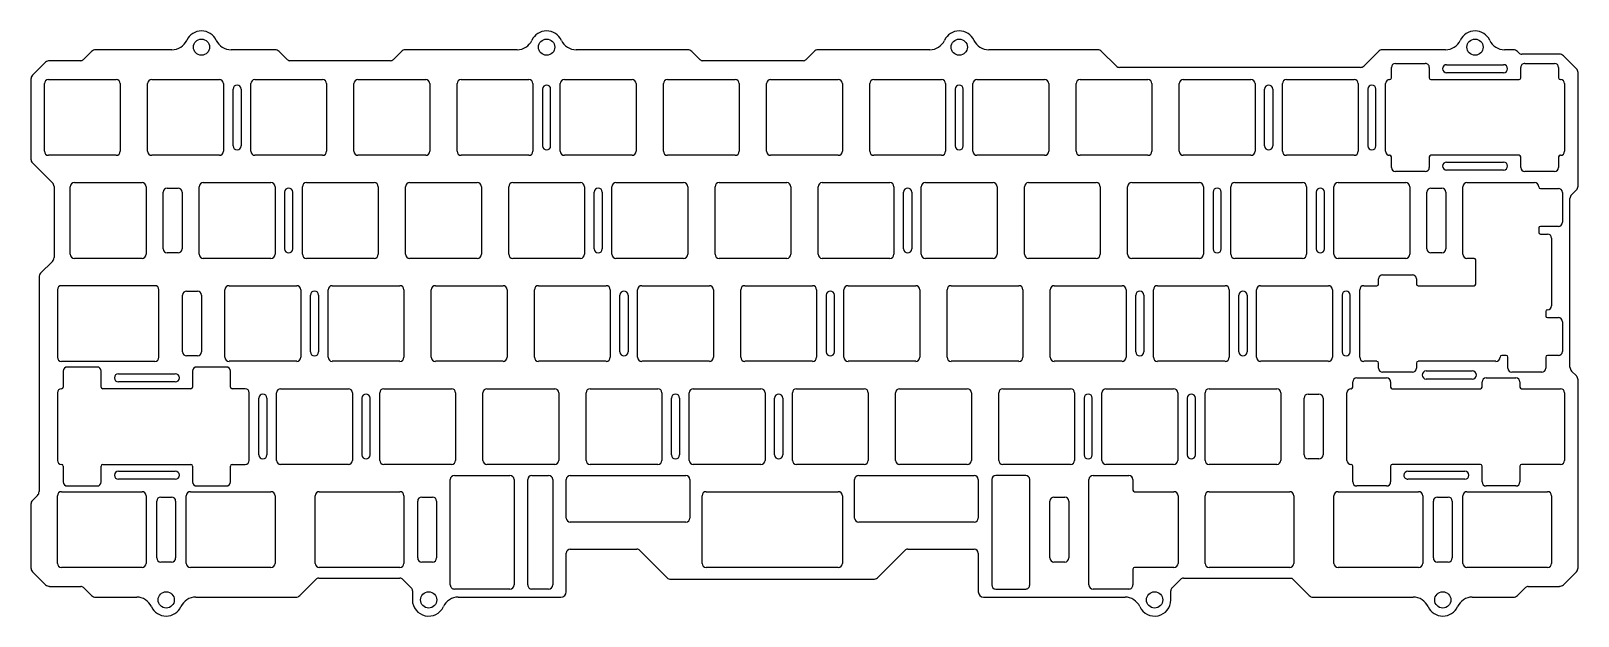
# Model space of a CAD drawing. Header units: millimetres. Extents: x 0 to 286, y -102 to 6.
import ezdxf

# ---------------------------------------------------------------- set-up
doc = ezdxf.new("R2010")
doc.units = ezdxf.units.MM
doc.header["$MEASUREMENT"] = 0

msp = doc.modelspace()

# ---------------------------------------------------------------- linework, layer by layer
for p, q in [((26.07, 2.97), (11.94, 2.97)), ((45.14, 2.97), (36.98, 2.97)), ((89.8, 2.97), (69.16, 2.97)), ((121.34, 2.97), (100.7, 2.97)), ((166, 2.97), (145.36, 2.97)), ((197.04, 2.97), (176.9, 2.97)), ((261.25, 2.97), (249.58, 2.97)), ((273.81, 2.97), (272.15, 2.97)), ((2.73, 0.68), (0.32, -1.73)), ((9.21, 0.97), (3.44, 0.97)), ((11.23, 2.68), (9.74, 1.19)), ((47.33, 1.19), (45.84, 2.68)), ((66.44, 0.97), (47.86, 0.97)), ((68.46, 2.68), (66.97, 1.19)), ((123.53, 1.19), (122.04, 2.68)), ((142.64, 0.97), (124.06, 0.97)), ((144.66, 2.68), (143.17, 1.19)), ((200.42, 0.01), (197.75, 2.68)), ((248.87, 2.68), (246.2, 0.01)), ((252.01, 0.47), (257.51, 0.47)), ((261.45, 0.23), (271.95, 0.23)), ((274.81, 2.39), (274.52, 2.68)), ((282.31, 2.17), (275.34, 2.17)), ((275.89, 0.47), (281.39, 0.47)), ((285.43, -0.53), (283.02, 1.88)), ((0.02, -2.44), (0.02, -17.21)), ((3.27, -2.53), (15.77, -2.53)), ((22.33, -2.53), (34.83, -2.53)), ((41.38, -2.53), (53.88, -2.53)), ((60.42, -2.53), (72.92, -2.53)), ((79.47, -2.53), (91.98, -2.53)), ((98.53, -2.53), (111.03, -2.53)), ((117.58, -2.53), (130.07, -2.53)), ((136.62, -2.53), (149.12, -2.53)), ((155.68, -2.53), (168.18, -2.53)), ((174.72, -2.53), (187.22, -2.53)), ((193.78, -2.53), (206.28, -2.53)), ((245.5, -0.28), (201.13, -0.28)), ((212.82, -2.53), (225.32, -2.53)), ((231.88, -2.53), (244.38, -2.53)), ((250.93, -2.53), (250.96, -2.53)), ((251.26, -2.23), (251.26, -0.28)), ((258.26, -0.28), (258.26, -2.23)), ((258.56, -2.53), (274.84, -2.53)), ((271.95, -1.27), (261.45, -1.27)), ((275.14, -2.23), (275.14, -0.28)), ((282.14, -0.28), (282.14, -2.23)), ((282.44, -2.53), (282.48, -2.53)), ((285.72, -22.21), (285.72, -1.24)), ((2.52, -15.78), (2.52, -3.28)), ((16.52, -3.28), (16.52, -15.78)), ((21.58, -15.78), (21.58, -3.28)), ((35.58, -3.28), (35.58, -15.78)), ((37.35, -14.78), (37.35, -4.28)), ((38.85, -4.28), (38.85, -14.78)), ((40.62, -15.78), (40.62, -3.28)), ((54.62, -3.28), (54.62, -15.78)), ((59.67, -15.78), (59.67, -3.28)), ((73.67, -3.28), (73.67, -15.78)), ((78.72, -15.78), (78.72, -3.28)), ((92.73, -3.28), (92.73, -15.78)), ((94.5, -4.28), (94.5, -14.78)), ((96, -14.78), (96, -4.28)), ((97.78, -15.78), (97.78, -3.28)), ((111.78, -3.28), (111.78, -15.78)), ((116.83, -15.78), (116.83, -3.28)), ((130.82, -3.28), (130.82, -15.78)), ((135.88, -15.78), (135.88, -3.28)), ((149.88, -3.28), (149.88, -15.78)), ((154.93, -15.78), (154.93, -3.28)), ((168.93, -3.28), (168.93, -15.78)), ((170.7, -4.28), (170.7, -14.78)), ((172.2, -14.78), (172.2, -4.28)), ((173.97, -15.78), (173.97, -3.28)), ((187.97, -3.28), (187.97, -15.78)), ((193.03, -15.78), (193.03, -3.28)), ((207.03, -3.28), (207.03, -15.78)), ((212.07, -15.78), (212.07, -3.28)), ((226.07, -3.28), (226.07, -15.78)), ((227.85, -14.78), (227.85, -4.28)), ((229.35, -4.28), (229.35, -14.78)), ((231.12, -15.78), (231.12, -3.28)), ((245.12, -3.28), (245.12, -15.78)), ((246.9, -4.28), (246.9, -14.78)), ((248.4, -14.78), (248.4, -4.28)), ((250.18, -15.78), (250.18, -3.28)), ((283.23, -3.28), (283.23, -15.78)), ((15.77, -16.53), (3.27, -16.53)), ((34.83, -16.53), (22.33, -16.53)), ((53.88, -16.53), (41.38, -16.53)), ((72.92, -16.53), (60.42, -16.53)), ((91.98, -16.53), (79.47, -16.53)), ((111.03, -16.53), (98.53, -16.53)), ((130.07, -16.53), (117.58, -16.53)), ((149.12, -16.53), (136.62, -16.53)), ((168.18, -16.53), (155.68, -16.53)), ((187.22, -16.53), (174.72, -16.53)), ((206.28, -16.53), (193.78, -16.53)), ((225.32, -16.53), (212.82, -16.53)), ((244.38, -16.53), (231.88, -16.53)), ((250.96, -16.53), (250.93, -16.53)), ((251.26, -18.77), (251.26, -16.82)), ((258.26, -16.82), (258.26, -18.77)), ((274.84, -16.53), (258.56, -16.53)), ((275.14, -18.77), (275.14, -16.82)), ((282.14, -16.82), (282.14, -18.77)), ((282.48, -16.53), (282.44, -16.53)), ((0.32, -17.92), (3.99, -21.59)), ((257.51, -19.52), (252.01, -19.52)), ((261.45, -17.77), (271.95, -17.77)), ((271.95, -19.27), (261.45, -19.27)), ((281.39, -19.52), (275.89, -19.52)), ((4.29, -22.3), (4.29, -35.45)), ((7.29, -34.83), (7.29, -22.33)), ((8.04, -21.58), (20.54, -21.58)), ((21.29, -22.33), (21.29, -34.83)), ((25.19, -22.58), (27.19, -22.58)), ((31.1, -34.83), (31.1, -22.33)), ((31.85, -21.58), (44.35, -21.58)), ((45.1, -22.33), (45.1, -34.83)), ((50.15, -34.83), (50.15, -22.33)), ((50.9, -21.58), (63.4, -21.58)), ((64.15, -22.33), (64.15, -34.83)), ((69.2, -34.83), (69.2, -22.33)), ((69.95, -21.58), (82.45, -21.58)), ((83.2, -22.33), (83.2, -34.83)), ((88.25, -34.83), (88.25, -22.33)), ((89, -21.58), (101.5, -21.58)), ((102.25, -22.33), (102.25, -34.83)), ((107.3, -34.83), (107.3, -22.33)), ((108.05, -21.58), (120.55, -21.58)), ((121.3, -22.33), (121.3, -34.83)), ((126.35, -34.83), (126.35, -22.33)), ((127.1, -21.58), (139.6, -21.58)), ((140.35, -22.33), (140.35, -34.83)), ((145.4, -34.83), (145.4, -22.33)), ((146.15, -21.58), (158.65, -21.58)), ((159.4, -22.33), (159.4, -34.83)), ((164.45, -34.83), (164.45, -22.33)), ((165.2, -21.58), (177.7, -21.58)), ((178.45, -22.33), (178.45, -34.83)), ((183.5, -34.83), (183.5, -22.33)), ((184.25, -21.58), (196.75, -21.58)), ((197.5, -22.33), (197.5, -34.83)), ((202.55, -34.83), (202.55, -22.33)), ((203.3, -21.58), (215.8, -21.58)), ((216.55, -22.33), (216.55, -34.83)), ((221.6, -34.83), (221.6, -22.33)), ((222.35, -21.58), (234.85, -21.58)), ((235.6, -22.33), (235.6, -34.83)), ((240.65, -34.83), (240.65, -22.33)), ((241.4, -21.58), (253.9, -21.58)), ((254.65, -22.33), (254.65, -34.83)), ((258.56, -22.58), (260.56, -22.58)), ((264.46, -34.83), (264.46, -22.33)), ((265.21, -21.58), (277.71, -21.58)), ((278.46, -22.33), (278.46, -22.36)), ((278.76, -22.66), (282.09, -22.66)), ((24.44, -33.83), (24.44, -23.33)), ((27.94, -23.33), (27.94, -33.83)), ((46.87, -23.33), (46.87, -33.83)), ((48.37, -33.83), (48.37, -23.33)), ((104.03, -33.83), (104.03, -23.33)), ((105.53, -23.33), (105.53, -33.83)), ((161.18, -33.83), (161.18, -23.33)), ((162.68, -23.33), (162.68, -33.83)), ((218.33, -23.33), (218.33, -33.83)), ((219.83, -33.83), (219.83, -23.33)), ((237.38, -23.33), (237.38, -33.83)), ((238.88, -33.83), (238.88, -23.33)), ((257.81, -33.83), (257.81, -23.33)), ((261.31, -23.33), (261.31, -33.83)), ((282.84, -23.41), (282.84, -28.91)), ((284.23, -55.71), (284.23, -24.54)), ((284.52, -23.83), (285.43, -22.92)), ((278.46, -29.96), (278.46, -30.8)), ((282.09, -29.66), (278.76, -29.66)), ((278.76, -31.1), (280.09, -31.1)), ((280.84, -31.85), (280.84, -44.35)), ((3.99, -36.16), (1.82, -38.33)), ((20.54, -35.58), (8.04, -35.58)), ((27.19, -34.58), (25.19, -34.58)), ((44.35, -35.58), (31.85, -35.58)), ((63.4, -35.58), (50.9, -35.58)), ((82.45, -35.58), (69.95, -35.58)), ((101.5, -35.58), (89, -35.58)), ((120.55, -35.58), (108.05, -35.58)), ((139.6, -35.58), (127.1, -35.58)), ((158.65, -35.58), (146.15, -35.58)), ((177.7, -35.58), (165.2, -35.58)), ((196.75, -35.58), (184.25, -35.58)), ((215.8, -35.58), (203.3, -35.58)), ((234.85, -35.58), (222.35, -35.58)), ((253.9, -35.58), (241.4, -35.58)), ((260.56, -34.58), (258.56, -34.58)), ((266.54, -35.58), (265.21, -35.58)), ((266.84, -40.33), (266.84, -35.88)), ((1.53, -39.04), (1.53, -78.71)), ((248.88, -40.33), (248.88, -39.38)), ((249.63, -38.63), (255.13, -38.63)), ((255.88, -39.38), (255.88, -40.33)), ((4.91, -41.38), (4.91, -53.88)), ((22.92, -40.63), (5.66, -40.63)), ((23.67, -53.88), (23.67, -41.38)), ((28.02, -52.88), (28.02, -42.38)), ((28.77, -41.63), (30.77, -41.63)), ((31.52, -42.38), (31.52, -52.88)), ((35.86, -53.88), (35.86, -41.38)), ((36.61, -40.63), (49.11, -40.63)), ((49.86, -41.38), (49.86, -53.88)), ((51.64, -52.88), (51.64, -42.38)), ((53.14, -42.38), (53.14, -52.88)), ((54.91, -53.88), (54.91, -41.38)), ((55.66, -40.63), (68.16, -40.63)), ((68.91, -41.38), (68.91, -53.88)), ((73.96, -53.88), (73.96, -41.38)), ((74.71, -40.63), (87.21, -40.63)), ((87.96, -41.38), (87.96, -53.88)), ((93.01, -53.88), (93.01, -41.38)), ((93.76, -40.63), (106.26, -40.63)), ((107.01, -41.38), (107.01, -53.88)), ((108.79, -52.88), (108.79, -42.38)), ((110.29, -42.38), (110.29, -52.88)), ((112.06, -53.88), (112.06, -41.38)), ((112.81, -40.63), (125.31, -40.63)), ((126.06, -41.38), (126.06, -53.88)), ((131.11, -53.88), (131.11, -41.38)), ((131.86, -40.63), (144.36, -40.63)), ((145.11, -41.38), (145.11, -53.88)), ((146.89, -42.38), (146.89, -52.88)), ((148.39, -52.88), (148.39, -42.38)), ((150.16, -53.88), (150.16, -41.38)), ((150.91, -40.63), (163.41, -40.63)), ((164.16, -41.38), (164.16, -53.88)), ((169.21, -53.88), (169.21, -41.38)), ((169.96, -40.63), (182.46, -40.63)), ((183.21, -41.38), (183.21, -53.88)), ((188.26, -53.88), (188.26, -41.38)), ((189.01, -40.63), (201.51, -40.63)), ((202.26, -41.38), (202.26, -53.88)), ((204.04, -52.88), (204.04, -42.38)), ((205.54, -42.38), (205.54, -52.88)), ((207.31, -53.88), (207.31, -41.38)), ((208.06, -40.63), (220.56, -40.63)), ((221.31, -41.38), (221.31, -53.88)), ((223.09, -52.88), (223.09, -42.38)), ((224.59, -42.38), (224.59, -52.88)), ((226.36, -53.88), (226.36, -41.38)), ((227.11, -40.63), (239.61, -40.63)), ((240.36, -41.38), (240.36, -53.88)), ((242.14, -42.38), (242.14, -52.88)), ((243.64, -52.88), (243.64, -42.38)), ((245.41, -53.88), (245.41, -41.38)), ((246.16, -40.63), (248.58, -40.63)), ((256.18, -40.63), (266.54, -40.63)), ((279.76, -45.4), (279.76, -46.24)), ((280.09, -45.1), (280.06, -45.1)), ((280.06, -46.54), (282.09, -46.54)), ((282.84, -47.29), (282.84, -52.79)), ((30.77, -53.63), (28.77, -53.63)), ((271.32, -53.84), (271.32, -53.88)), ((272.46, -53.54), (271.62, -53.54)), ((272.76, -55.88), (272.76, -53.84)), ((279.76, -53.84), (279.76, -55.88)), ((282.09, -53.54), (280.06, -53.54)), ((5.66, -54.62), (22.92, -54.62)), ((5.99, -56.42), (5.99, -59.38)), ((12.24, -55.67), (6.74, -55.67)), ((12.99, -59.38), (12.99, -56.42)), ((16.18, -56.92), (26.68, -56.92)), ((29.87, -56.42), (29.87, -59.38)), ((36.12, -55.67), (30.62, -55.67)), ((49.11, -54.62), (36.61, -54.62)), ((36.87, -59.38), (36.87, -56.42)), ((68.16, -54.62), (55.66, -54.62)), ((87.21, -54.62), (74.71, -54.62)), ((106.26, -54.62), (93.76, -54.62)), ((125.31, -54.62), (112.81, -54.62)), ((144.36, -54.62), (131.86, -54.62)), ((163.41, -54.62), (150.91, -54.62)), ((182.46, -54.62), (169.96, -54.62)), ((201.51, -54.62), (189.01, -54.62)), ((220.56, -54.62), (208.06, -54.62)), ((239.61, -54.62), (227.11, -54.62)), ((248.58, -54.62), (246.16, -54.62)), ((248.88, -55.88), (248.88, -54.93)), ((255.13, -56.63), (249.63, -56.63)), ((255.88, -54.93), (255.88, -55.88)), ((270.57, -54.62), (256.18, -54.62)), ((257.69, -56.4), (266.19, -56.4)), ((279.01, -56.63), (273.51, -56.63)), ((285.43, -57.33), (284.52, -56.42)), ((5.69, -59.68), (5.66, -59.68)), ((29.57, -59.68), (13.29, -59.68)), ((26.68, -58.43), (16.18, -58.43)), ((39.59, -59.68), (37.17, -59.68)), ((46.14, -59.68), (58.64, -59.68)), ((65.19, -59.68), (77.69, -59.68)), ((84.24, -59.68), (96.74, -59.68)), ((103.29, -59.68), (115.79, -59.68)), ((122.34, -59.68), (134.84, -59.68)), ((141.39, -59.68), (153.89, -59.68)), ((160.44, -59.68), (172.94, -59.68)), ((179.49, -59.68), (191.99, -59.68)), ((198.54, -59.68), (211.04, -59.68)), ((217.59, -59.68), (230.09, -59.68)), ((243.78, -59.68), (243.82, -59.68)), ((244.12, -59.38), (244.12, -58.43)), ((244.87, -57.67), (250.37, -57.67)), ((251.12, -58.43), (251.12, -59.38)), ((251.42, -59.68), (267.69, -59.68)), ((266.19, -57.9), (257.69, -57.9)), ((267.99, -59.38), (267.99, -58.43)), ((268.74, -57.67), (274.24, -57.67)), ((274.99, -58.43), (274.99, -59.38)), ((275.29, -59.68), (282.48, -59.68)), ((285.72, -92.81), (285.72, -58.04)), ((4.91, -60.43), (4.91, -72.93)), ((40.34, -72.93), (40.34, -60.43)), ((42.11, -71.92), (42.11, -61.42)), ((43.61, -61.42), (43.61, -71.92)), ((45.39, -72.93), (45.39, -60.43)), ((59.39, -60.43), (59.39, -72.93)), ((61.16, -61.42), (61.16, -71.92)), ((62.66, -71.92), (62.66, -61.42)), ((64.44, -72.93), (64.44, -60.43)), ((78.44, -60.43), (78.44, -72.93)), ((83.49, -72.93), (83.49, -60.43)), ((97.49, -60.43), (97.49, -72.93)), ((102.54, -72.93), (102.54, -60.43)), ((116.54, -60.43), (116.54, -72.93)), ((118.31, -71.92), (118.31, -61.42)), ((119.81, -61.42), (119.81, -71.92)), ((121.59, -72.93), (121.59, -60.43)), ((135.59, -60.43), (135.59, -72.93)), ((137.36, -71.92), (137.36, -61.42)), ((138.86, -61.42), (138.86, -71.92)), ((140.64, -72.93), (140.64, -60.43)), ((154.64, -60.43), (154.64, -72.93)), ((159.69, -72.93), (159.69, -60.43)), ((173.69, -60.43), (173.69, -72.93)), ((178.74, -72.93), (178.74, -60.43)), ((192.74, -60.43), (192.74, -72.93)), ((194.51, -61.42), (194.51, -71.92)), ((196.01, -71.92), (196.01, -61.42)), ((197.79, -72.93), (197.79, -60.43)), ((211.79, -60.43), (211.79, -72.93)), ((213.56, -61.42), (213.56, -71.92)), ((215.06, -71.92), (215.06, -61.42)), ((216.84, -72.93), (216.84, -60.43)), ((230.84, -60.43), (230.84, -72.93)), ((235.13, -71.92), (235.13, -61.42)), ((235.88, -60.67), (237.88, -60.67)), ((238.63, -61.42), (238.63, -71.92)), ((243.03, -72.93), (243.03, -60.43)), ((283.23, -60.43), (283.23, -72.93)), ((5.66, -73.68), (5.69, -73.68)), ((5.99, -73.98), (5.99, -76.92)), ((12.99, -76.92), (12.99, -73.98)), ((13.29, -73.68), (29.57, -73.68)), ((29.87, -73.98), (29.87, -76.92)), ((36.87, -76.92), (36.87, -73.98)), ((37.17, -73.68), (39.59, -73.68)), ((58.64, -73.68), (46.14, -73.68)), ((77.69, -73.68), (65.19, -73.68)), ((96.74, -73.68), (84.24, -73.68)), ((115.79, -73.68), (103.29, -73.68)), ((134.84, -73.68), (122.34, -73.68)), ((153.89, -73.68), (141.39, -73.68)), ((172.94, -73.68), (160.44, -73.68)), ((191.99, -73.68), (179.49, -73.68)), ((211.04, -73.68), (198.54, -73.68)), ((230.09, -73.68), (217.59, -73.68)), ((237.88, -72.67), (235.88, -72.67)), ((243.82, -73.68), (243.78, -73.68)), ((244.12, -76.92), (244.12, -73.98)), ((251.12, -73.98), (251.12, -76.92)), ((267.69, -73.68), (251.42, -73.68)), ((267.99, -76.92), (267.99, -73.98)), ((274.99, -73.98), (274.99, -76.92)), ((282.48, -73.68), (275.29, -73.68)), ((16.18, -74.92), (26.68, -74.92)), ((26.68, -76.42), (16.18, -76.42)), ((77.47, -95.97), (77.47, -76.48)), ((78.22, -75.73), (88.49, -75.73)), ((89.24, -76.48), (89.24, -95.97)), ((91.76, -95.97), (91.76, -76.48)), ((92.51, -75.73), (95.63, -75.73)), ((96.38, -76.48), (96.38, -95.97)), ((98.88, -83.6), (98.88, -76.48)), ((99.63, -75.73), (120.97, -75.73)), ((121.72, -76.48), (121.72, -83.6)), ((152.13, -83.6), (152.13, -76.48)), ((152.88, -75.73), (174.21, -75.73)), ((174.96, -76.48), (174.96, -83.6)), ((177.46, -76.48), (177.46, -95.97)), ((183.72, -75.73), (178.21, -75.73)), ((184.47, -95.97), (184.47, -76.48)), ((195.41, -95.97), (195.41, -76.48)), ((196.16, -75.73), (202.78, -75.73)), ((203.53, -76.48), (203.53, -78.42)), ((253.56, -75.68), (253.56, -75.68)), ((254.31, -74.92), (264.81, -74.92)), ((264.81, -76.43), (254.31, -76.43)), ((265.56, -75.68), (265.56, -75.68)), ((1.23, -79.42), (0.32, -80.33)), ((4.91, -91.98), (4.91, -79.47)), ((5.66, -78.73), (20.54, -78.73)), ((6.74, -77.67), (12.24, -77.67)), ((21.29, -79.47), (21.29, -91.98)), ((24, -79.73), (26, -79.73)), ((28.72, -91.98), (28.72, -79.47)), ((29.47, -78.73), (44.35, -78.73)), ((30.62, -77.67), (36.12, -77.67)), ((45.1, -79.47), (45.1, -91.98)), ((52.53, -91.98), (52.53, -79.47)), ((53.28, -78.73), (68.16, -78.73)), ((68.91, -79.47), (68.91, -91.98)), ((72.19, -79.73), (74.19, -79.73)), ((123.97, -91.98), (123.97, -79.47)), ((124.72, -78.73), (149.12, -78.73)), ((149.88, -79.47), (149.88, -91.98)), ((188.94, -79.73), (190.94, -79.73)), ((203.82, -78.73), (208.91, -78.73)), ((208.91, -78.73), (211.1, -78.73)), ((211.85, -79.47), (211.85, -91.98)), ((216.84, -91.98), (216.84, -79.47)), ((217.59, -78.73), (232.47, -78.73)), ((233.22, -79.47), (233.22, -91.98)), ((240.65, -91.98), (240.65, -79.47)), ((241.4, -78.73), (256.28, -78.73)), ((250.37, -77.67), (244.87, -77.67)), ((257.03, -79.47), (257.03, -91.98)), ((259.75, -79.73), (261.75, -79.73)), ((264.46, -91.98), (264.46, -79.47)), ((265.21, -78.73), (280.09, -78.73)), ((274.24, -77.67), (268.74, -77.67)), ((280.84, -79.47), (280.84, -91.98)), ((0.02, -81.04), (0.02, -92.81)), ((23.25, -90.98), (23.25, -80.48)), ((26.75, -80.48), (26.75, -90.98)), ((71.44, -90.98), (71.44, -80.48)), ((74.94, -80.48), (74.94, -90.98)), ((188.19, -90.98), (188.19, -80.48)), ((191.69, -80.48), (191.69, -90.98)), ((259, -90.98), (259, -80.48)), ((262.5, -80.48), (262.5, -90.98)), ((120.97, -84.35), (99.63, -84.35)), ((174.21, -84.35), (152.88, -84.35)), ((98.88, -97.23), (98.88, -90.1)), ((99.63, -89.35), (111.92, -89.35)), ((112.45, -89.57), (117.51, -94.63)), ((156.34, -94.63), (161.4, -89.57)), ((161.93, -89.35), (174.21, -89.35)), ((174.96, -90.1), (174.96, -97.23)), ((0.32, -93.52), (2.73, -95.93)), ((20.54, -92.73), (5.66, -92.73)), ((26, -91.73), (24, -91.73)), ((44.35, -92.73), (29.47, -92.73)), ((68.16, -92.73), (53.28, -92.73)), ((74.19, -91.73), (72.19, -91.73)), ((149.12, -92.73), (124.72, -92.73)), ((190.94, -91.73), (188.94, -91.73)), ((203.53, -93.03), (203.53, -95.97)), ((211.1, -92.73), (203.82, -92.73)), ((232.47, -92.73), (217.59, -92.73)), ((256.28, -92.73), (241.4, -92.73)), ((261.75, -91.73), (259.75, -91.73)), ((280.09, -92.73), (265.21, -92.73)), ((283.02, -95.93), (285.43, -93.52)), ((3.44, -96.23), (9.21, -96.23)), ((9.74, -96.44), (11.23, -97.93)), ((49.67, -97.93), (52.65, -94.94)), ((53.18, -94.73), (68.16, -94.73)), ((68.69, -94.94), (70.25, -96.51)), ((70.47, -97.04), (70.47, -98.73)), ((88.49, -96.72), (78.22, -96.72)), ((95.63, -96.72), (92.51, -96.72)), ((118.21, -94.92), (155.63, -94.92)), ((178.21, -96.72), (183.72, -96.72)), ((202.77, -96.72), (196.16, -96.72)), ((210.52, -98.73), (210.52, -97.04)), ((210.74, -96.51), (212.31, -94.94)), ((212.84, -94.73), (232.87, -94.73)), ((232.87, -94.73), (236.08, -97.93)), ((274.52, -97.93), (276.01, -96.44)), ((276.54, -96.23), (282.31, -96.23)), ((11.94, -98.23), (19.55, -98.23)), ((30.46, -98.23), (48.96, -98.23)), ((78.92, -98.23), (97.88, -98.23)), ((175.96, -98.23), (202.07, -98.23)), ((236.78, -98.23), (255.29, -98.23)), ((266.2, -98.23), (273.81, -98.23))]:
    msp.add_line(p, q)
for centre in [(31.52, 3.47), (95.25, 3.47), (171.45, 3.47), (266.7, 3.47), (25, -98.73), (73.47, -98.73), (207.53, -98.73), (260.75, -98.73)]:
    msp.add_circle(centre, 1.5)
for centre, radius, start, end in [((31.52, 3.47), 3, 24.6243, 155.3757), ((95.25, 3.47), 3, 24.6243, 155.3757), ((171.45, 3.47), 3, 24.6243, 155.3757), ((266.7, 3.47), 3, 24.6243, 155.3757), ((11.94, 1.97), 1, 90, 135), ((26.07, 5.98), 3, 270, 335.3757), ((36.98, 5.98), 3, 204.6243, 270), ((45.14, 1.97), 1, 45, 90), ((69.16, 1.97), 1, 90, 135), ((89.8, 5.98), 3, 270, 335.3757), ((100.7, 5.98), 3, 204.6243, 270), ((121.34, 1.97), 1, 45, 90), ((145.36, 1.97), 1, 90, 135), ((166, 5.98), 3, 270, 335.3757), ((176.9, 5.98), 3, 204.6243, 270), ((197.04, 1.97), 1, 45, 90), ((249.58, 1.97), 1, 90, 135), ((261.25, 5.98), 3, 270, 335.3757), ((272.15, 5.98), 3, 204.6243, 270), ((273.81, 1.97), 1, 45, 90), ((3.44, -0.03), 1, 90, 135), ((9.21, 1.72), 0.75, 270, 315), ((47.86, 1.72), 0.75, 225, 270), ((66.44, 1.72), 0.75, 270, 315), ((124.06, 1.72), 0.75, 225, 270), ((142.64, 1.72), 0.75, 270, 315), ((201.13, 0.72), 1, 225, 270), ((245.5, 0.72), 1, 270, 315), ((252.01, -0.28), 0.75, 90.0112, 180), ((257.51, -0.28), 0.75, 0, 90.0112), ((261.45, -0.52), 0.75, 90, 270), ((271.95, -0.52), 0.75, 270, 90), ((275.34, 2.92), 0.75, 225, 270), ((275.89, -0.28), 0.75, 89.9751, 180), ((281.39, -0.28), 0.75, 360, 89.9751), ((282.31, 1.18), 1, 45, 90), ((1.02, -2.44), 1, 135, 180), ((3.27, -3.28), 0.75, 90, 180), ((15.77, -3.28), 0.75, 0, 90), ((22.33, -3.28), 0.75, 90, 180), ((34.83, -3.28), 0.75, 0, 90), ((41.38, -3.28), 0.75, 90, 180), ((53.88, -3.28), 0.75, 360, 90), ((60.42, -3.28), 0.75, 90, 180), ((72.92, -3.28), 0.75, 360, 90), ((79.47, -3.28), 0.75, 90, 180), ((91.98, -3.28), 0.75, 0, 90), ((98.53, -3.28), 0.75, 90, 180), ((111.03, -3.28), 0.75, 360, 90), ((117.58, -3.28), 0.75, 90, 180), ((130.07, -3.28), 0.75, 0, 90), ((136.62, -3.28), 0.75, 90, 180), ((149.12, -3.28), 0.75, 0, 90), ((155.68, -3.28), 0.75, 90, 180), ((168.18, -3.28), 0.75, 0, 90), ((174.72, -3.28), 0.75, 90, 180), ((187.22, -3.28), 0.75, 0, 90), ((193.78, -3.28), 0.75, 90, 180), ((206.28, -3.28), 0.75, 0, 90), ((212.82, -3.28), 0.75, 90, 180), ((225.32, -3.28), 0.75, 0, 90), ((231.88, -3.28), 0.75, 90, 180), ((244.38, -3.28), 0.75, 0, 90), ((250.93, -3.28), 0.75, 90, 180), ((250.96, -2.23), 0.3, 270, 360), ((258.56, -2.23), 0.3, 180, 270), ((274.84, -2.23), 0.3, 270, 0), ((282.44, -2.23), 0.3, 180, 270), ((282.48, -3.28), 0.75, 360, 90), ((284.72, -1.24), 1, 0, 45), ((38.1, -4.28), 0.75, 0, 180), ((95.25, -4.28), 0.75, 0, 180), ((171.45, -4.28), 0.75, 0, 180), ((228.6, -4.28), 0.75, 0, 180), ((247.65, -4.28), 0.75, 360, 180), ((3.27, -15.78), 0.75, 180, 270), ((15.77, -15.78), 0.75, 270, 0), ((22.33, -15.78), 0.75, 180, 270), ((34.83, -15.78), 0.75, 270, 360), ((38.1, -14.78), 0.75, 180, 0), ((41.38, -15.78), 0.75, 180, 270), ((53.88, -15.78), 0.75, 270, 0), ((60.42, -15.78), 0.75, 180, 270), ((72.92, -15.78), 0.75, 270, 0), ((79.47, -15.78), 0.75, 180, 270), ((91.98, -15.78), 0.75, 270, 0), ((95.25, -14.78), 0.75, 180, 0), ((98.53, -15.78), 0.75, 180, 270), ((111.03, -15.78), 0.75, 270, 0), ((117.58, -15.78), 0.75, 180, 270), ((130.07, -15.78), 0.75, 270, 0), ((136.62, -15.78), 0.75, 180, 270), ((149.12, -15.78), 0.75, 270, 0), ((155.68, -15.78), 0.75, 180, 270), ((168.18, -15.78), 0.75, 270, 0), ((171.45, -14.78), 0.75, 180, 0), ((174.72, -15.78), 0.75, 180, 270), ((187.22, -15.78), 0.75, 270, 0), ((193.78, -15.78), 0.75, 180, 270), ((206.28, -15.78), 0.75, 270, 0), ((212.82, -15.78), 0.75, 180, 270), ((225.32, -15.78), 0.75, 270, 0), ((228.6, -14.78), 0.75, 180, 0), ((231.88, -15.78), 0.75, 180, 270), ((244.38, -15.78), 0.75, 270, 0), ((247.65, -14.78), 0.75, 180, 0), ((250.93, -15.78), 0.75, 180, 270), ((250.96, -16.82), 0.3, 0, 90), ((258.56, -16.82), 0.3, 90, 180), ((274.84, -16.82), 0.3, 360, 90), ((282.44, -16.82), 0.3, 90, 180), ((282.48, -15.78), 0.75, 270, 0), ((1.02, -17.21), 1, 180, 225), ((252.01, -18.77), 0.75, 180, 270), ((257.51, -18.77), 0.75, 270, 0), ((261.45, -18.52), 0.75, 90, 270), ((271.95, -18.52), 0.75, 270, 90), ((275.89, -18.77), 0.75, 180, 270), ((281.39, -18.77), 0.75, 270, 0), ((3.29, -22.3), 1, 0, 45), ((8.04, -22.33), 0.75, 90, 180), ((20.54, -22.33), 0.75, 0, 90), ((25.19, -23.33), 0.75, 90, 180), ((27.19, -23.33), 0.75, 0, 90), ((31.85, -22.33), 0.75, 90, 180), ((44.35, -22.33), 0.75, 0, 90), ((47.62, -23.33), 0.75, 0, 180), ((50.9, -22.33), 0.75, 90, 180), ((63.4, -22.33), 0.75, 0, 90), ((69.95, -22.33), 0.75, 90, 180), ((82.45, -22.33), 0.75, 360, 90), ((89, -22.33), 0.75, 90, 180), ((101.5, -22.33), 0.75, 360, 90), ((104.78, -23.33), 0.75, 0, 180), ((108.05, -22.33), 0.75, 90, 180), ((120.55, -22.33), 0.75, 0, 90), ((127.1, -22.33), 0.75, 90, 180), ((139.6, -22.33), 0.75, 360, 90), ((146.15, -22.33), 0.75, 90, 180), ((158.65, -22.33), 0.75, 360, 90), ((161.93, -23.33), 0.75, 360, 180), ((165.2, -22.33), 0.75, 90, 180), ((177.7, -22.33), 0.75, 0, 90), ((184.25, -22.33), 0.75, 90, 180), ((196.75, -22.33), 0.75, 360, 90), ((203.3, -22.33), 0.75, 90, 180), ((215.8, -22.33), 0.75, 0, 90), ((219.08, -23.33), 0.75, 360, 180), ((222.35, -22.33), 0.75, 90, 180), ((234.85, -22.33), 0.75, 0, 90), ((238.13, -23.33), 0.75, 360, 180), ((241.4, -22.33), 0.75, 90, 180), ((253.9, -22.33), 0.75, 0, 90), ((258.56, -23.33), 0.75, 90, 180), ((260.56, -23.33), 0.75, 0, 90), ((265.21, -22.33), 0.75, 90, 180), ((277.71, -22.33), 0.75, 0, 90), ((278.76, -22.36), 0.3, 180, 270), ((282.09, -23.41), 0.75, 0, 90), ((284.72, -22.21), 1, 315, 360), ((285.23, -24.54), 1, 135, 180), ((278.76, -29.96), 0.3, 90, 180), ((278.76, -30.8), 0.3, 180, 270), ((280.09, -31.85), 0.75, 0, 90), ((282.09, -28.91), 0.75, 270, 0), ((25.19, -33.83), 0.75, 180, 270), ((27.19, -33.83), 0.75, 270, 0), ((47.62, -33.83), 0.75, 180, 0), ((104.78, -33.83), 0.75, 180, 0), ((161.93, -33.83), 0.75, 180, 0), ((219.08, -33.83), 0.75, 180, 0), ((238.13, -33.83), 0.75, 180, 0), ((258.56, -33.83), 0.75, 180, 270), ((260.56, -33.83), 0.75, 270, 0), ((3.29, -35.45), 1, 315, 360), ((8.04, -34.83), 0.75, 180, 270), ((20.54, -34.83), 0.75, 270, 0), ((31.85, -34.83), 0.75, 180, 270), ((44.35, -34.83), 0.75, 270, 0), ((50.9, -34.83), 0.75, 180, 270), ((63.4, -34.83), 0.75, 270, 360), ((69.95, -34.83), 0.75, 180, 270), ((82.45, -34.83), 0.75, 270, 0), ((89, -34.83), 0.75, 180, 270), ((101.5, -34.83), 0.75, 270, 0), ((108.05, -34.83), 0.75, 180, 270), ((120.55, -34.83), 0.75, 270, 360), ((127.1, -34.83), 0.75, 180, 270), ((139.6, -34.83), 0.75, 270, 0), ((146.15, -34.83), 0.75, 180, 270), ((158.65, -34.83), 0.75, 270, 0), ((165.2, -34.83), 0.75, 180, 270), ((177.7, -34.83), 0.75, 270, 0), ((184.25, -34.83), 0.75, 180, 270), ((196.75, -34.83), 0.75, 270, 0), ((203.3, -34.83), 0.75, 180, 270), ((215.8, -34.83), 0.75, 270, 0), ((222.35, -34.83), 0.75, 180, 270), ((234.85, -34.83), 0.75, 270, 0), ((241.4, -34.83), 0.75, 180, 270), ((253.9, -34.83), 0.75, 270, 0), ((265.21, -34.83), 0.75, 180, 270), ((266.54, -35.88), 0.3, 360, 90), ((2.52, -39.04), 1, 135, 180), ((249.63, -39.38), 0.75, 90, 180), ((255.13, -39.38), 0.75, 0, 90), ((5.66, -41.38), 0.75, 90, 180), ((22.92, -41.38), 0.75, 0, 90), ((28.77, -42.38), 0.75, 90, 180), ((30.77, -42.38), 0.75, 360, 90), ((36.61, -41.38), 0.75, 90, 180), ((49.11, -41.38), 0.75, 0, 90), ((52.39, -42.38), 0.75, 0, 180), ((55.66, -41.38), 0.75, 90, 180), ((68.16, -41.38), 0.75, 0, 90), ((74.71, -41.38), 0.75, 90, 180), ((87.21, -41.38), 0.75, 0, 90), ((93.76, -41.38), 0.75, 90, 180), ((106.26, -41.38), 0.75, 0, 90), ((109.54, -42.38), 0.75, 0, 180), ((112.81, -41.38), 0.75, 90, 180), ((125.31, -41.38), 0.75, 0, 90), ((131.86, -41.38), 0.75, 90, 180), ((144.36, -41.38), 0.75, 360, 90), ((147.64, -42.38), 0.75, 360, 180), ((150.91, -41.38), 0.75, 90, 180), ((163.41, -41.38), 0.75, 0, 90), ((169.96, -41.38), 0.75, 90, 180), ((182.46, -41.38), 0.75, 0, 90), ((189.01, -41.38), 0.75, 90, 180), ((201.51, -41.38), 0.75, 0, 90), ((204.79, -42.38), 0.75, 0, 180), ((208.06, -41.38), 0.75, 90, 180), ((220.56, -41.38), 0.75, 360, 90), ((223.84, -42.38), 0.75, 0, 180), ((227.11, -41.38), 0.75, 90, 180), ((239.61, -41.38), 0.75, 360, 90), ((242.89, -42.38), 0.75, 0, 180), ((246.16, -41.38), 0.75, 90, 180), ((248.58, -40.33), 0.3, 270, 360), ((256.18, -40.33), 0.3, 180, 270), ((266.54, -40.33), 0.3, 270, 0), ((280.06, -45.4), 0.3, 90, 180), ((280.09, -44.35), 0.75, 270, 360), ((280.06, -46.24), 0.3, 180, 270), ((282.09, -47.29), 0.75, 0, 90), ((5.66, -53.88), 0.75, 180, 270), ((22.92, -53.88), 0.75, 270, 0), ((28.77, -52.88), 0.75, 180, 270), ((30.77, -52.88), 0.75, 270, 0), ((36.61, -53.88), 0.75, 180, 270), ((49.11, -53.88), 0.75, 270, 0), ((52.39, -52.88), 0.75, 180, 0), ((55.66, -53.88), 0.75, 180, 270), ((68.16, -53.88), 0.75, 270, 0), ((74.71, -53.88), 0.75, 180, 270), ((87.21, -53.88), 0.75, 270, 0), ((93.76, -53.88), 0.75, 180, 270), ((106.26, -53.88), 0.75, 270, 0), ((109.54, -52.88), 0.75, 180, 0), ((112.81, -53.88), 0.75, 180, 270), ((125.31, -53.88), 0.75, 270, 360), ((131.86, -53.88), 0.75, 180, 270), ((144.36, -53.88), 0.75, 270, 0), ((147.64, -52.88), 0.75, 180, 360), ((150.91, -53.88), 0.75, 180, 270), ((163.41, -53.88), 0.75, 270, 0), ((169.96, -53.88), 0.75, 180, 270), ((182.46, -53.88), 0.75, 270, 0), ((189.01, -53.88), 0.75, 180, 270), ((201.51, -53.88), 0.75, 270, 0), ((204.79, -52.88), 0.75, 180, 0), ((208.06, -53.88), 0.75, 180, 270), ((220.56, -53.88), 0.75, 270, 0), ((223.84, -52.88), 0.75, 180, 0), ((227.11, -53.88), 0.75, 180, 270), ((239.61, -53.88), 0.75, 270, 0), ((242.89, -52.88), 0.75, 180, 360), ((246.16, -53.88), 0.75, 180, 270), ((270.57, -53.88), 0.75, 270, 0), ((271.62, -53.84), 0.3, 90, 180), ((272.46, -53.84), 0.3, 0, 90), ((280.06, -53.84), 0.3, 90, 180), ((282.09, -52.79), 0.75, 270, 0), ((6.74, -56.42), 0.75, 90, 180), ((12.24, -56.42), 0.75, 0, 90), ((16.18, -57.67), 0.75, 90, 270), ((26.68, -57.67), 0.75, 270, 90), ((30.62, -56.42), 0.75, 90, 180), ((36.12, -56.42), 0.75, 0, 90), ((248.58, -54.93), 0.3, 0, 90), ((249.63, -55.88), 0.75, 180, 270), ((255.13, -55.88), 0.75, 270, 0), ((256.18, -54.93), 0.3, 90, 180), ((257.69, -57.15), 0.75, 90, 270), ((266.19, -57.15), 0.75, 270, 90), ((273.51, -55.88), 0.75, 180, 270), ((279.01, -55.88), 0.75, 270, 0), ((285.23, -55.71), 1, 180, 225), ((5.66, -60.43), 0.75, 90, 180), ((5.69, -59.38), 0.3, 270, 0), ((13.29, -59.38), 0.3, 180, 270), ((29.57, -59.38), 0.3, 270, 0), ((37.17, -59.38), 0.3, 180, 270), ((39.59, -60.43), 0.75, 0, 90), ((46.14, -60.43), 0.75, 90, 180), ((58.64, -60.43), 0.75, 0, 90), ((65.19, -60.43), 0.75, 90, 180), ((77.69, -60.43), 0.75, 0, 90), ((84.24, -60.43), 0.75, 90, 180), ((96.74, -60.43), 0.75, 0, 90), ((103.29, -60.43), 0.75, 90, 180), ((115.79, -60.43), 0.75, 0, 90), ((122.34, -60.43), 0.75, 90, 180), ((134.84, -60.43), 0.75, 360, 90), ((141.39, -60.43), 0.75, 90, 180), ((153.89, -60.43), 0.75, 0, 90), ((160.44, -60.43), 0.75, 90, 180), ((172.94, -60.43), 0.75, 0, 90), ((179.49, -60.43), 0.75, 90, 180), ((191.99, -60.43), 0.75, 0, 90), ((198.54, -60.43), 0.75, 90, 180), ((211.04, -60.43), 0.75, 0, 90), ((217.59, -60.43), 0.75, 90, 180), ((230.09, -60.43), 0.75, 0, 90), ((243.78, -60.43), 0.75, 90, 180), ((243.82, -59.38), 0.3, 270, 360), ((244.87, -58.43), 0.75, 90, 180), ((250.37, -58.43), 0.75, 0, 90), ((251.42, -59.38), 0.3, 180, 270), ((267.69, -59.38), 0.3, 270, 360), ((268.74, -58.43), 0.75, 90, 180), ((274.24, -58.43), 0.75, 360, 90), ((275.29, -59.38), 0.3, 180, 270), ((282.48, -60.43), 0.75, 360, 90), ((284.72, -58.04), 1, 0, 45), ((42.86, -61.42), 0.75, 0, 180), ((61.91, -61.42), 0.75, 0, 180), ((119.06, -61.42), 0.75, 0, 180), ((138.11, -61.42), 0.75, 0, 180), ((195.26, -61.42), 0.75, 0, 180), ((214.31, -61.42), 0.75, 0, 180), ((235.88, -61.42), 0.75, 90, 180), ((237.88, -61.42), 0.75, 0, 90), ((5.66, -72.93), 0.75, 180, 270), ((5.69, -73.98), 0.3, 0, 90), ((13.29, -73.98), 0.3, 90, 180), ((29.57, -73.98), 0.3, 0, 90), ((37.17, -73.98), 0.3, 90, 180), ((39.59, -72.93), 0.75, 270, 0), ((42.86, -71.92), 0.75, 180, 0), ((46.14, -72.93), 0.75, 180, 270), ((58.64, -72.93), 0.75, 270, 0), ((61.91, -71.92), 0.75, 180, 0), ((65.19, -72.93), 0.75, 180, 270), ((77.69, -72.93), 0.75, 270, 0), ((84.24, -72.93), 0.75, 180, 270), ((96.74, -72.93), 0.75, 270, 0), ((103.29, -72.93), 0.75, 180, 270), ((115.79, -72.93), 0.75, 270, 360), ((119.06, -71.92), 0.75, 180, 0), ((122.34, -72.93), 0.75, 180, 270), ((134.84, -72.93), 0.75, 270, 0), ((138.11, -71.92), 0.75, 180, 0), ((141.39, -72.93), 0.75, 180, 270), ((153.89, -72.93), 0.75, 270, 0), ((160.44, -72.93), 0.75, 180, 270), ((172.94, -72.93), 0.75, 270, 0), ((179.49, -72.93), 0.75, 180, 270), ((191.99, -72.93), 0.75, 270, 0), ((195.26, -71.92), 0.75, 180, 0), ((198.54, -72.93), 0.75, 180, 270), ((211.04, -72.93), 0.75, 270, 0), ((214.31, -71.92), 0.75, 180, 0), ((217.59, -72.93), 0.75, 180, 270), ((230.09, -72.93), 0.75, 270, 0), ((235.88, -71.92), 0.75, 180, 270), ((237.88, -71.92), 0.75, 270, 360), ((243.78, -72.93), 0.75, 180, 270), ((243.82, -73.98), 0.3, 0, 90), ((251.42, -73.98), 0.3, 90, 180), ((267.69, -73.98), 0.3, 0, 90), ((275.29, -73.98), 0.3, 90, 180), ((282.48, -72.93), 0.75, 270, 0), ((6.74, -76.92), 0.75, 180, 270), ((12.24, -76.92), 0.75, 270, 0), ((16.18, -75.68), 0.75, 90, 270), ((26.68, -75.68), 0.75, 270, 90), ((30.62, -76.92), 0.75, 180, 270), ((36.12, -76.92), 0.75, 270, 0), ((78.22, -76.48), 0.75, 90, 180), ((88.49, -76.48), 0.75, 0, 90), ((92.51, -76.48), 0.75, 90, 180), ((95.63, -76.48), 0.75, 0, 90), ((99.63, -76.48), 0.75, 90, 180), ((120.97, -76.48), 0.75, 0, 90), ((152.88, -76.48), 0.75, 90, 180), ((174.21, -76.48), 0.75, 0, 90), ((178.21, -76.48), 0.75, 90, 180), ((183.72, -76.48), 0.75, 0, 90), ((196.16, -76.48), 0.75, 90, 180), ((202.78, -76.48), 0.75, 360, 90), ((244.87, -76.92), 0.75, 180, 270), ((250.37, -76.92), 0.75, 270, 0), ((254.31, -75.68), 0.75, 90, 180), ((254.31, -75.68), 0.75, 180, 270.0238), ((264.81, -75.68), 0.75, 360, 90), ((264.81, -75.68), 0.75, 270.0238, 360), ((268.74, -76.92), 0.75, 180, 270), ((274.24, -76.92), 0.75, 270, 0), ((0.53, -78.71), 1, 315, 0), ((5.66, -79.47), 0.75, 90, 180), ((20.54, -79.47), 0.75, 0, 90), ((24, -80.48), 0.75, 90, 180), ((26, -80.48), 0.75, 0, 90), ((29.47, -79.47), 0.75, 90, 180), ((44.35, -79.47), 0.75, 0, 90), ((53.28, -79.47), 0.75, 90, 180), ((68.16, -79.47), 0.75, 0, 90), ((72.19, -80.48), 0.75, 90, 180), ((74.19, -80.48), 0.75, 0, 90), ((124.72, -79.47), 0.75, 90, 180), ((149.12, -79.47), 0.75, 0, 90), ((188.94, -80.48), 0.75, 90, 180), ((190.94, -80.48), 0.75, 0, 90), ((203.82, -78.42), 0.3, 180, 270), ((211.1, -79.47), 0.75, 0, 90), ((217.59, -79.47), 0.75, 90, 180), ((232.47, -79.47), 0.75, 0, 90), ((241.4, -79.47), 0.75, 90, 180), ((256.28, -79.47), 0.75, 0, 90), ((259.75, -80.48), 0.75, 90, 180), ((261.75, -80.48), 0.75, 0, 90), ((265.21, -79.47), 0.75, 90, 180), ((280.09, -79.47), 0.75, 0, 90), ((1.02, -81.04), 1, 135, 180), ((99.63, -83.6), 0.75, 180, 270), ((120.97, -83.6), 0.75, 270, 0), ((152.88, -83.6), 0.75, 180, 270), ((174.21, -83.6), 0.75, 270, 0), ((24, -90.98), 0.75, 180, 270), ((26, -90.98), 0.75, 270, 0), ((72.19, -90.98), 0.75, 180, 270), ((74.19, -90.98), 0.75, 270, 0), ((99.63, -90.1), 0.75, 90, 180), ((111.92, -90.1), 0.75, 45, 90), ((161.93, -90.1), 0.75, 90, 135), ((174.21, -90.1), 0.75, 360, 90), ((188.94, -90.98), 0.75, 180, 270), ((190.94, -90.98), 0.75, 270, 0), ((259.75, -90.98), 0.75, 180, 270), ((261.75, -90.98), 0.75, 270, 0), ((1.02, -92.81), 1, 180, 225), ((5.66, -91.98), 0.75, 180, 270), ((20.54, -91.98), 0.75, 270, 0), ((29.47, -91.98), 0.75, 180, 270), ((44.35, -91.98), 0.75, 270, 0), ((53.28, -91.98), 0.75, 180, 270), ((68.16, -91.98), 0.75, 270, 0), ((124.72, -91.98), 0.75, 180, 270), ((149.12, -91.98), 0.75, 270, 0), ((203.82, -93.03), 0.3, 90, 180), ((211.1, -91.98), 0.75, 270, 0), ((217.59, -91.98), 0.75, 180, 270), ((232.47, -91.98), 0.75, 270, 0), ((241.4, -91.98), 0.75, 180, 270), ((256.28, -91.98), 0.75, 270, 0), ((265.21, -91.98), 0.75, 180, 270), ((280.09, -91.98), 0.75, 270, 0), ((284.72, -92.81), 1, 315, 360), ((3.44, -95.22), 1, 225, 270), ((9.21, -96.98), 0.75, 45, 90), ((53.18, -95.47), 0.75, 90, 135), ((68.16, -95.47), 0.75, 45, 90), ((69.72, -97.04), 0.75, 0, 45), ((78.22, -95.97), 0.75, 180, 270.0282), ((88.49, -95.97), 0.75, 270.0282, 360), ((92.51, -95.97), 0.75, 180, 270.0135), ((95.63, -95.97), 0.75, 270.0135, 0), ((118.21, -93.92), 1, 225, 270), ((155.63, -93.92), 1, 270, 315), ((178.21, -95.97), 0.75, 180, 269.9865), ((183.72, -95.97), 0.75, 269.9865, 360), ((196.16, -95.97), 0.75, 180, 269.9865), ((202.78, -95.97), 0.75, 269.9865, 0), ((211.27, -97.04), 0.75, 135, 180), ((212.84, -95.47), 0.75, 90, 135), ((276.54, -96.98), 0.75, 90, 135), ((282.31, -95.22), 1, 270, 315), ((11.94, -97.23), 1, 225, 270), ((19.55, -101.22), 3, 24.6243, 90), ((25, -98.73), 3, 204.6243, 335.3757), ((30.46, -101.22), 3, 90, 155.3757), ((48.96, -97.23), 1, 270, 315), ((73.47, -98.73), 3, 180, 335.3757), ((78.92, -101.22), 3, 90, 155.3757), ((97.88, -97.23), 1, 270, 360), ((175.96, -97.23), 1, 180, 270), ((202.07, -101.22), 3, 24.6243, 90), ((207.53, -98.73), 3, 204.6243, 0), ((236.78, -97.23), 1, 225, 270), ((255.29, -101.22), 3, 24.6243, 90), ((260.75, -98.73), 3, 204.6243, 335.3757), ((266.2, -101.22), 3, 90, 155.3757), ((273.81, -97.23), 1, 270, 315)]:
    msp.add_arc(centre, radius, start, end)

doc.saveas('drawing.dxf')
